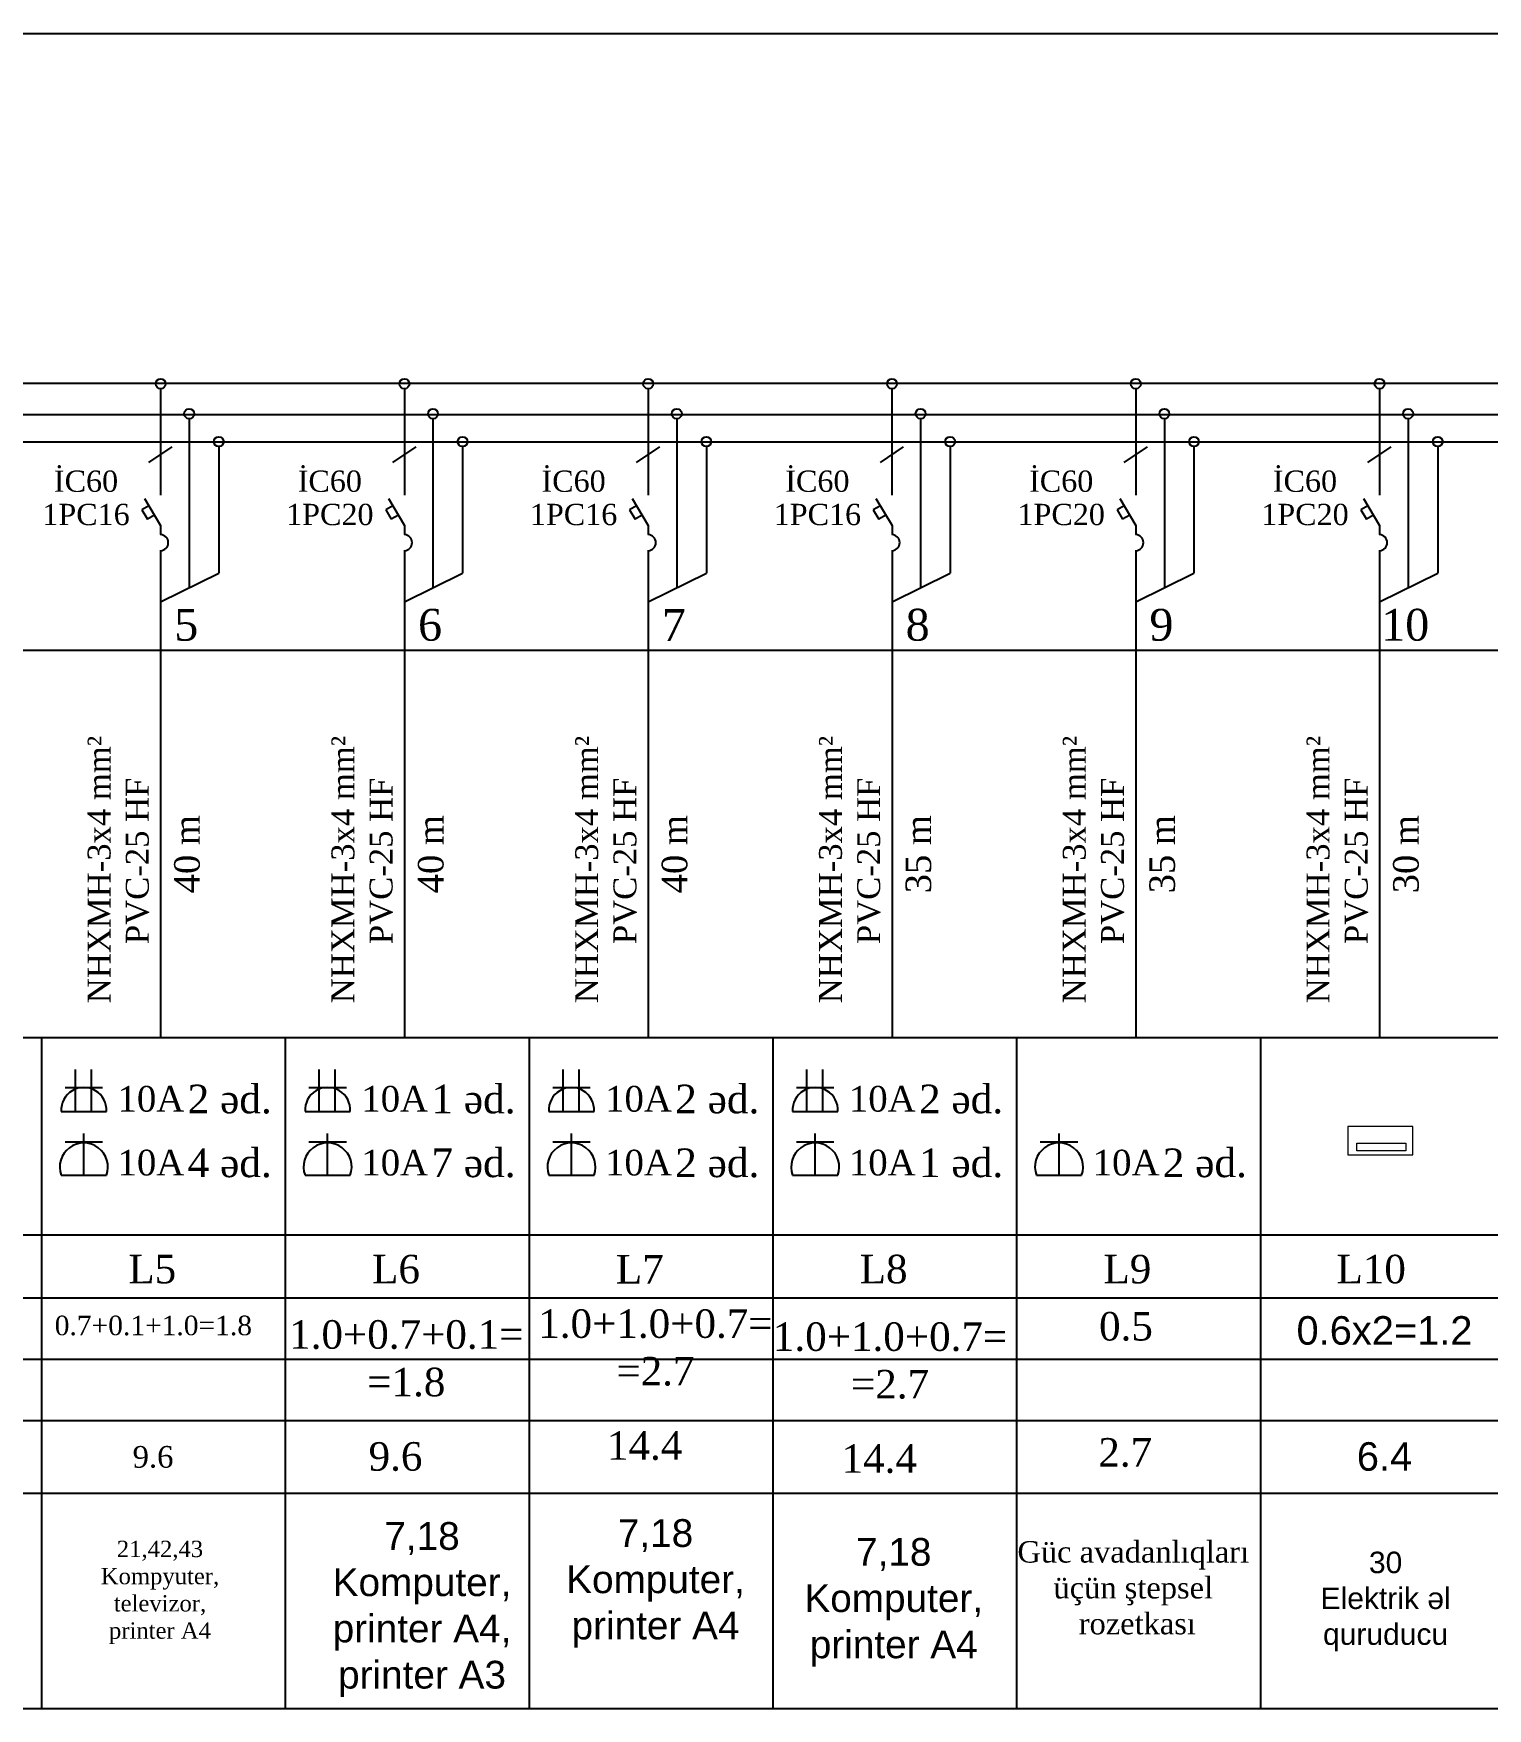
# Model space of a CAD drawing. Header units: millimetres. Extents: x 42452 to 2852333, y -419346 to 834876.
# Drawn here: x 2652035 to 2662783, y 223321 to 235696 of the extents above; entities that cross this region are included whole.
import ezdxf

# ---------------------------------------------------------------- set-up
doc = ezdxf.new("R2010")
doc.units = ezdxf.units.MM
doc.layers.add('0_mebel', color=17, linetype='Continuous', lineweight=0)
doc.layers.add('Розетки10А', color=94, linetype='Continuous', lineweight=30)
doc.layers.add('1111', color=7, linetype='Continuous')
doc.layers.add('Elektrik isiqlandirma_Lightening.ET-XET', color=7, linetype='Continuous')
doc.styles.add('GENERATED_STYLE_3', font='ARIAALB2.TTF')

# ---------------------------------------------------------------- blocks, each defined once
blk = doc.blocks.new('Line_167', base_point=(156363518, 84643528))
at = {"layer": 'Elektrik isiqlandirma_Lightening.ET-XET', "linetype": 'Continuous'}
blk.add_line((156363518, 84643483), (156363518, 84642531), dxfattribs=at)
blk.add_circle((156363518, 84643528), 44.2, dxfattribs=at)
blk = doc.blocks.new('Line_168', base_point=(156364038, 84643010))
at = {"layer": 'Elektrik isiqlandirma_Lightening.ET-XET', "linetype": 'Continuous'}
blk.add_line((156364038, 84642966), (156364038, 84641833), dxfattribs=at)
blk.add_circle((156364038, 84643010), 44.2, dxfattribs=at)
blk = doc.blocks.new('Line_169', base_point=(156363773, 84643259))
at = {"layer": 'Elektrik isiqlandirma_Lightening.ET-XET', "linetype": 'Continuous'}
blk.add_line((156363773, 84643215), (156363773, 84642531), dxfattribs=at)
blk.add_circle((156363773, 84643259), 44.2, dxfattribs=at)
blk = doc.blocks.new('cdvgjyfv fvuf ufu')
at = {"layer": '1111', "color": 0, "ltscale": 20}
for p, q in [((0, 0), (0, 840)), ((-375, 670), (375, 670)), ((-454, 0), (454, 0))]:
    blk.add_line(p, q, dxfattribs=at)
blk.add_arc((0, 165), 483, 340.0346, 199.9654, dxfattribs=at)

msp = doc.modelspace()

# ---------------------------------------------------------------- linework, layer by layer
at = {"linetype": 'Continuous'}
for centre in [(2652972.31341, 231934.14188), (2654774.24275, 231934.14188), (2656576.1721, 231934.14188), (2658378.10144, 231934.14188), (2660180.03079, 231934.14188), (2661981.96013, 231934.14188)]:
    msp.add_arc(centre, 59.57369, 272.96227837, 87.03772163, dxfattribs=at)
at = {"layer": '0_mebel'}
for points in [[(2661749.67289, 227621.29254), (2661749.67289, 227412.29346), (2662231.67289, 227412.29346), (2662231.67289, 227621.29254)], [(2661817.17289, 227441.29346), (2661817.17289, 227498.79346), (2662178.67289, 227498.79346), (2662178.67289, 227441.29346)]]:
    msp.add_lwpolyline(points, close=True, dxfattribs=at)
at = {"layer": 'Elektrik isiqlandirma_Lightening.ET-XET', "linetype": 'Continuous'}
for p, q in [((2644377.11208, 235695.67184), (2683820.35372, 235695.67184)), ((2644631.16004, 233111.82788), (2683820.35372, 233111.82788)), ((2644631.16004, 232881.96878), (2683820.35372, 232881.96878)), ((2644631.16004, 232678.23004), (2683820.35372, 232678.23004)), ((2652889.04071, 232526.18818), (2653061.38868, 232643.23177)), ((2654690.97005, 232526.18818), (2654863.31803, 232643.23177)), ((2656492.8994, 232526.18818), (2656665.24737, 232643.23177)), ((2658294.82874, 232526.18818), (2658467.17672, 232643.23177)), ((2660096.75809, 232526.18818), (2660269.10606, 232643.23177)), ((2661898.68743, 232526.18818), (2662071.03541, 232643.23177)), ((2653186.42494, 232284.11692), (2653186.42494, 231600.00411)), ((2654988.35429, 232284.11692), (2654988.35429, 231600.00411)), ((2656790.28363, 232284.11692), (2656790.28363, 231600.00411)), ((2658592.21298, 232284.11692), (2658592.21298, 231600.00411)), ((2660394.14232, 232284.11692), (2660394.14232, 231600.00411)), ((2662196.07167, 232284.11692), (2662196.07167, 231600.00411)), ((2652889.18791, 232206.24584), (2652836.72295, 232176.68004)), ((2652836.72295, 232176.68004), (2652878.00093, 232107.29479)), ((2652856.49714, 232261.19662), (2652975.39208, 232061.34298)), ((2654691.11726, 232206.24584), (2654638.65229, 232176.68004)), ((2654638.65229, 232176.68004), (2654679.93028, 232107.29479)), ((2654658.42648, 232261.19662), (2654777.32142, 232061.34298)), ((2656493.0466, 232206.24584), (2656440.58164, 232176.68004)), ((2656440.58164, 232176.68004), (2656481.85962, 232107.29479)), ((2656460.35583, 232261.19662), (2656579.25077, 232061.34298)), ((2658294.97595, 232206.24584), (2658242.51098, 232176.68004)), ((2658242.51098, 232176.68004), (2658283.78896, 232107.29479)), ((2658262.28517, 232261.19662), (2658381.18011, 232061.34298)), ((2660096.90529, 232206.24584), (2660044.44033, 232176.68004)), ((2660044.44033, 232176.68004), (2660085.71831, 232107.29479)), ((2660064.21452, 232261.19662), (2660183.10946, 232061.34298)), ((2661898.83464, 232206.24584), (2661846.36967, 232176.68004)), ((2661846.36967, 232176.68004), (2661887.64765, 232107.29479)), ((2661866.14386, 232261.19662), (2661985.0388, 232061.34298)), ((2652930.4659, 232136.86059), (2652878.00093, 232107.29479)), ((2652975.39208, 232061.34298), (2652975.39208, 231993.63597)), ((2654732.39524, 232136.86059), (2654679.93028, 232107.29479)), ((2654777.32142, 232061.34298), (2654777.32142, 231993.63597)), ((2656534.32459, 232136.86059), (2656481.85962, 232107.29479)), ((2656579.25077, 232061.34298), (2656579.25077, 231993.63597)), ((2658336.25393, 232136.86059), (2658283.78896, 232107.29479)), ((2658381.18011, 232061.34298), (2658381.18011, 231993.63597)), ((2660138.18327, 232136.86059), (2660085.71831, 232107.29479)), ((2660183.10946, 232061.34298), (2660183.10946, 231993.63597)), ((2661940.11262, 232136.86059), (2661887.64765, 232107.29479)), ((2661985.0388, 232061.34298), (2661985.0388, 231993.63597)), ((2652975.39208, 231878.24307), (2652975.39208, 228278.921)), ((2654777.32142, 231878.24307), (2654777.32142, 228278.921)), ((2656579.25077, 231878.24307), (2656579.25077, 228278.921)), ((2658381.18011, 231878.24307), (2658381.18011, 228278.921)), ((2660183.10946, 231878.24307), (2660183.10946, 228278.921)), ((2661985.0388, 231878.24307), (2661985.0388, 228278.921)), ((2652975.39208, 231495.81807), (2653405.0486, 231707.9377)), ((2654777.32142, 231495.81807), (2655206.97795, 231707.9377)), ((2656579.25077, 231495.81807), (2657008.90729, 231707.9377)), ((2658381.18011, 231495.81807), (2658810.83664, 231707.9377)), ((2660183.10946, 231495.81807), (2660612.76598, 231707.9377)), ((2661985.0388, 231495.81807), (2662414.69533, 231707.9377)), ((2683820.35372, 231138.40145), (2641015.22417, 231138.40145)), ((2641010.42743, 228278.921), (2683820.35372, 228278.921)), ((2652097.07523, 223321.0444), (2652097.07523, 228278.921)), ((2653899.00457, 223321.0444), (2653899.00457, 228278.921)), ((2655700.93391, 223321.0444), (2655700.93391, 228278.921)), ((2657502.86326, 223321.0444), (2657502.86326, 228278.921)), ((2659304.7926, 223321.0444), (2659304.7926, 228278.921)), ((2661106.72195, 223321.0444), (2661106.72195, 228278.921)), ((2641752.5742, 226819.72174), (2683820.35372, 226819.72174)), ((2641752.5742, 226354.91467), (2683820.35372, 226354.91467)), ((2641752.5742, 225901.80399), (2683820.35372, 225901.80399)), ((2641752.5742, 225449.57127), (2683820.35372, 225449.57127)), ((2641752.5742, 224912.84081), (2683820.35372, 224912.84081)), ((2641010.42743, 223321.0444), (2683820.35372, 223321.0444))]:
    msp.add_line(p, q, dxfattribs=at)
at = {"layer": 'Розетки10А', "lineweight": -3, "ltscale": 20}
for p, q in [((2652346.31501, 227731.78583), (2652346.31501, 228041.38827)), ((2652464.30923, 227731.78583), (2652464.30923, 228041.38827)), ((2654148.24436, 227731.78583), (2654148.24436, 228041.38827)), ((2654266.23857, 227731.78583), (2654266.23857, 228041.38827)), ((2655950.1737, 227731.78583), (2655950.1737, 228041.38827)), ((2656068.16792, 227731.78583), (2656068.16792, 228041.38827)), ((2657752.10305, 227731.78583), (2657752.10305, 228041.38827)), ((2657870.09726, 227731.78583), (2657870.09726, 228041.38827)), ((2652269.60472, 227909.1535), (2652546.00617, 227909.1535)), ((2654071.53406, 227909.1535), (2654347.93552, 227909.1535)), ((2655873.46341, 227909.1535), (2656149.86486, 227909.1535)), ((2657675.39275, 227909.1535), (2657951.79421, 227909.1535)), ((2652240.68498, 227731.78583), (2652574.92591, 227731.78583)), ((2654042.61432, 227731.78583), (2654376.85526, 227731.78583)), ((2655844.54367, 227731.78583), (2656178.7846, 227731.78583)), ((2657646.47301, 227731.78583), (2657980.71395, 227731.78583))]:
    msp.add_line(p, q, dxfattribs=at)
for centre in [(2652407.80545, 227741.73765), (2654209.73479, 227741.73765), (2656011.66413, 227741.73765), (2657813.59348, 227741.73765)]:
    msp.add_ellipse(centre, major_axis=(-167.41652, 0), ratio=0.9999959924, start_param=3.0821138772, end_param=6.3426640837, dxfattribs=at)

# ---------------------------------------------------------------- block references
at = {"layer": 'Elektrik isiqlandirma_Lightening.ET-XET', "linetype": 'Continuous', "xscale": 0.825991627063095, "yscale": 0.825991627063095, "zscale": 0.825991627063095}
for name, p in [('Line_167', (2652975.21469, 233107.6928)), ('Line_167', (2654777.14404, 233107.6928)), ('Line_167', (2656579.07338, 233107.6928)), ('Line_167', (2658381.00273, 233107.6928)), ('Line_167', (2660182.93207, 233107.6928)), ('Line_167', (2661984.86142, 233107.6928)), ('Line_169', (2653186.42494, 232885.87338)), ('Line_169', (2654988.35429, 232885.87338)), ('Line_169', (2656790.28363, 232885.87338)), ('Line_169', (2658592.21298, 232885.87338)), ('Line_169', (2660394.14232, 232885.87338)), ('Line_169', (2662196.07167, 232885.87338)), ('Line_168', (2653405.0486, 232679.92869)), ('Line_168', (2655206.97795, 232679.92869)), ('Line_168', (2657008.90729, 232679.92869)), ('Line_168', (2658810.83664, 232679.92869)), ('Line_168', (2660612.76598, 232679.92869)), ('Line_168', (2662414.69533, 232679.92869))]:
    msp.add_blockref(name, p, dxfattribs=at)
at = {"layer": 'Розетки10А', "ltscale": 20, "xscale": 0.3684981411695391, "yscale": 0.3684966643921574, "zscale": 0.3684967944413226}
for p in [(2652407.80545, 227260.24785), (2654209.73479, 227260.24785), (2656011.66413, 227260.24785), (2657813.59348, 227260.24785), (2659615.52282, 227260.24785)]:
    msp.add_blockref('cdvgjyfv fvuf ufu', p, dxfattribs=at)

# ---------------------------------------------------------------- texts
at = {"layer": 'Elektrik isiqlandirma_Lightening.ET-XET', "linetype": 'Continuous', "char_height": 157.0550408, "width": 831.0558875, "attachment_point": 5, "line_spacing_factor": 0.938829, "style": 'GENERATED_STYLE_3'}
for s, insert in [('\\A1;{\\fTimes New Roman|b0|i0|c204|p18;İC60\\P1PC16}', (2652423.87295, 232264.14872)), ('\\A1;{\\fTimes New Roman|b0|i0|c0|p18;İ\\fTimes New Roman|b0|i0|c204|p18;C60\\P1PC\\fTimes New Roman|b0|i0|c0|p18;20}', (2654225.8023, 232264.14872)), ('\\A1;{\\fTimes New Roman|b0|i0|c204|p18;İC60\\P1PC16}', (2656027.73164, 232264.14872)), ('\\A1;{\\fTimes New Roman|b0|i0|c204|p18;İC60\\P1PC16}', (2657829.66099, 232264.14872)), ('\\A1;{\\fTimes New Roman|b0|i0|c204|p18;İC60\\P1PC20}', (2659631.59033, 232264.14872)), ('\\A1;{\\fTimes New Roman|b0|i0|c204|p18;İC60\\P1PC20}', (2661433.51967, 232264.14872))]:
    msp.add_mtext(s, dxfattribs=dict(at, insert=insert))
at = {"layer": 'Elektrik isiqlandirma_Lightening.ET-XET', "color": 3, "linetype": 'Continuous', "attachment_point": 5, "style": 'GENERATED_STYLE_3'}
for s, insert, char_height, width in [('\\A1;{\\fTimes New Roman|b0|i0|c204|p18;5}', (2653164.76916, 231325.6984), 235.0916651, 596.7848819), ('\\A1;{\\fTimes New Roman|b0|i0|c204|p18;6}', (2654966.6985, 231325.6984), 235.0916651, 596.7848819), ('\\A1;{\\fTimes New Roman|b0|i0|c204|p18;7}', (2656768.62785, 231325.6984), 235.0916651, 596.7848819), ('\\A1;{\\fTimes New Roman|b0|i0|c204|p18;8}', (2658570.55719, 231325.6984), 235.0916651, 596.7848819), ('\\A1;{\\fTimes New Roman|b0|i0|c204|p18;9}', (2660372.48654, 231325.6984), 235.0916651, 596.7848819), ('\\A1;{\\fTimes New Roman|b0|i0|c204|p18;10}', (2662174.41588, 231325.6984), 235.0916651, 596.7848819), ('\\A1;{\\fTimes New Roman|b0|i0|c238|p18;L\\fTimes New Roman|b0|i0|c204|p18;5}', (2652913.35112, 226565.88426), 210.7009078, 331.3184427), ('\\A1;{\\fTimes New Roman|b0|i0|c238|p18;L\\fTimes New Roman|b0|i0|c204|p18;6}', (2654715.28047, 226565.88426), 210.7009078, 331.3184427), ('\\A1;{\\fTimes New Roman|b0|i0|c238|p18;L\\fTimes New Roman|b0|i0|c204|p18;7}', (2656517.20981, 226565.88426), 210.7009078, 331.3184427), ('\\A1;{\\fTimes New Roman|b0|i0|c238|p18;L\\fTimes New Roman|b0|i0|c204|p18;8}', (2658319.13916, 226565.88426), 210.7009078, 331.3184427), ('\\A1;{\\fTimes New Roman|b0|i0|c238|p18;L\\fTimes New Roman|b0|i0|c204|p18;9}', (2660121.0685, 226565.88426), 210.7009078, 331.3184427), ('\\A1;{\\fTimes New Roman|b0|i0|c238|p18;L\\fTimes New Roman|b0|i0|c204|p18;10}', (2661922.99785, 226565.88426), 210.7009078, 331.3184427)]:
    msp.add_mtext(s, dxfattribs=dict(at, insert=insert, char_height=char_height, width=width))
at = {"layer": 'Elektrik isiqlandirma_Lightening.ET-XET', "linetype": 'Continuous', "rotation": 90, "style": 'GENERATED_STYLE_3'}
for s, insert, char_height, attachment_point in [('{\\fTimes New Roman|b0|i0|c238|p18;\\C7; \\fTimes New Roman|b0|i0|c204|p18;\\C0;NHXMH-3х\\fTimes New Roman|b0|i0|c238|p18;4\\C7; mm²\\fTimes New Roman|b0|i0|c204|p18;\\C0;\\P\\fTimes New Roman|b0|i0|c238|p18;\\C7;   PVC-25 \\fTimes New Roman|b0|i0|c204|p18;\\C0;H\\fTimes New Roman|b0|i0|c238|p18;\\C7;F}', (2652435.49283, 229487.19524), 169.41656126, 2), ('{\\fTimes New Roman|b0|i0|c238|p18;\\C7; \\fTimes New Roman|b0|i0|c204|p18;\\C0;NHXMH-3х\\fTimes New Roman|b0|i0|c238|p18;4\\C7; mm²\\fTimes New Roman|b0|i0|c204|p18;\\C0;\\P\\fTimes New Roman|b0|i0|c238|p18;\\C7;   PVC-25 \\fTimes New Roman|b0|i0|c204|p18;\\C0;H\\fTimes New Roman|b0|i0|c238|p18;\\C7;F}', (2654237.42217, 229487.19524), 169.41656126, 2), ('{\\fTimes New Roman|b0|i0|c238|p18;\\C7; \\fTimes New Roman|b0|i0|c204|p18;\\C0;NHXMH-3х\\fTimes New Roman|b0|i0|c238|p18;4\\C7; mm²\\fTimes New Roman|b0|i0|c204|p18;\\C0;\\P\\fTimes New Roman|b0|i0|c238|p18;\\C7;   PVC-25 \\fTimes New Roman|b0|i0|c204|p18;\\C0;H\\fTimes New Roman|b0|i0|c238|p18;\\C7;F}', (2656039.35152, 229487.19524), 169.41656126, 2), ('{\\fTimes New Roman|b0|i0|c238|p18;\\C7; \\fTimes New Roman|b0|i0|c204|p18;\\C0;NHXMH-3х\\fTimes New Roman|b0|i0|c238|p18;4\\C7; mm²\\fTimes New Roman|b0|i0|c204|p18;\\C0;\\P\\fTimes New Roman|b0|i0|c238|p18;\\C7;   PVC-25 \\fTimes New Roman|b0|i0|c204|p18;\\C0;H\\fTimes New Roman|b0|i0|c238|p18;\\C7;F}', (2657841.28086, 229487.19524), 169.41656126, 2), ('{\\fTimes New Roman|b0|i0|c238|p18;\\C7; \\fTimes New Roman|b0|i0|c204|p18;\\C0;NHXMH-3х\\fTimes New Roman|b0|i0|c238|p18;4\\C7; mm²\\fTimes New Roman|b0|i0|c204|p18;\\C0;\\P\\fTimes New Roman|b0|i0|c238|p18;\\C7;   PVC-25 \\fTimes New Roman|b0|i0|c204|p18;\\C0;H\\fTimes New Roman|b0|i0|c238|p18;\\C7;F}', (2659643.21021, 229487.19524), 169.41656126, 2), ('{\\fTimes New Roman|b0|i0|c238|p18;\\C7; \\fTimes New Roman|b0|i0|c204|p18;\\C0;NHXMH-3х\\fTimes New Roman|b0|i0|c238|p18;4\\C7; mm²\\fTimes New Roman|b0|i0|c204|p18;\\C0;\\P\\fTimes New Roman|b0|i0|c238|p18;\\C7;   PVC-25 \\fTimes New Roman|b0|i0|c204|p18;\\C0;H\\fTimes New Roman|b0|i0|c238|p18;\\C7;F}', (2661445.13955, 229487.19524), 169.41656126, 2), ('\\A1;{\\fTimes New Roman|b0|i0|c204|p18;40 m}', (2653171.09974, 229343.21113), 189.0809287, 4), ('\\A1;{\\fTimes New Roman|b0|i0|c204|p18;40 m}', (2654973.02909, 229343.21113), 189.0809287, 4), ('\\A1;{\\fTimes New Roman|b0|i0|c204|p18;40 m}', (2656774.95843, 229343.21113), 189.0809287, 4), ('\\A1;{\\fTimes New Roman|b0|i0|c204|p18;35 m}', (2658576.88778, 229343.21113), 189.0809287, 4), ('\\A1;{\\fTimes New Roman|b0|i0|c204|p18;35 m}', (2660378.81712, 229343.21113), 189.0809287, 4), ('\\A1;{\\fTimes New Roman|b0|i0|c204|p18;30 m}', (2662180.74647, 229343.21113), 189.0809287, 4)]:
    msp.add_mtext(s, dxfattribs=dict(at, insert=insert, char_height=char_height, attachment_point=attachment_point))
at = {"layer": 'Elektrik isiqlandirma_Lightening.ET-XET', "color": 7, "linetype": 'Continuous', "attachment_point": 5, "style": 'GENERATED_STYLE_3'}
for s, insert, char_height in [('\\A1;{\\fTimes New Roman|b0|i0|c0|p18;2\\fTimes New Roman|b0|i0|c204|p18; \\fTimes New Roman|b0|i0|c238|p18;əd\\fTimes New Roman|b0|i0|c204|p18;.\\fTimes New Roman|b0|i0|c238|p18;  }', (2653485.86321, 227821.77706), 211.85324408), ('\\A1;{\\fTimes New Roman|b0|i0|c0|p18;1\\fTimes New Roman|b0|i0|c204|p18; \\fTimes New Roman|b0|i0|c238|p18;əd\\fTimes New Roman|b0|i0|c204|p18;.\\fTimes New Roman|b0|i0|c238|p18;  }', (2655287.79256, 227821.77706), 211.85324408), ('\\A1;{\\fTimes New Roman|b0|i0|c0|p18;2\\fTimes New Roman|b0|i0|c204|p18; \\fTimes New Roman|b0|i0|c238|p18;əd\\fTimes New Roman|b0|i0|c204|p18;.\\fTimes New Roman|b0|i0|c238|p18;  }', (2657089.7219, 227821.77706), 211.85324408), ('\\A1;{\\fTimes New Roman|b0|i0|c0|p18;2\\fTimes New Roman|b0|i0|c204|p18; \\fTimes New Roman|b0|i0|c238|p18;əd\\fTimes New Roman|b0|i0|c204|p18;.\\fTimes New Roman|b0|i0|c238|p18;  }', (2658891.65125, 227821.77706), 211.85324408), ('\\A1;{\\fTimes New Roman|b0|i0|c204|p18;10\\fTimes New Roman|b0|i0|c238|p18;A}', (2652903.46685, 227824.05616), 189.8205617), ('\\A1;{\\fTimes New Roman|b0|i0|c204|p18;10\\fTimes New Roman|b0|i0|c238|p18;A}', (2654705.3962, 227824.05616), 189.8205617), ('\\A1;{\\fTimes New Roman|b0|i0|c204|p18;10\\fTimes New Roman|b0|i0|c238|p18;A}', (2656507.32554, 227824.05616), 189.8205617), ('\\A1;{\\fTimes New Roman|b0|i0|c204|p18;10\\fTimes New Roman|b0|i0|c238|p18;A}', (2658309.25489, 227824.05616), 189.8205617), ('\\A1;{\\fTimes New Roman|b0|i0|c204|p18;10\\fTimes New Roman|b0|i0|c238|p18;A}', (2652903.46685, 227352.51818), 189.8205617), ('\\A1;{\\fTimes New Roman|b0|i0|c0|p18;4\\fTimes New Roman|b0|i0|c204|p18; \\fTimes New Roman|b0|i0|c238|p18;əd\\fTimes New Roman|b0|i0|c204|p18;.\\fTimes New Roman|b0|i0|c238|p18;  }', (2653485.86321, 227350.23908), 211.85324408), ('\\A1;{\\fTimes New Roman|b0|i0|c204|p18;10\\fTimes New Roman|b0|i0|c238|p18;A}', (2654705.3962, 227352.51818), 189.8205617), ('\\A1;{\\fTimes New Roman|b0|i0|c0|p18;7\\fTimes New Roman|b0|i0|c204|p18; \\fTimes New Roman|b0|i0|c238|p18;əd\\fTimes New Roman|b0|i0|c204|p18;.\\fTimes New Roman|b0|i0|c238|p18;  }', (2655287.79256, 227350.23908), 211.85324408), ('\\A1;{\\fTimes New Roman|b0|i0|c204|p18;10\\fTimes New Roman|b0|i0|c238|p18;A}', (2656507.32554, 227352.51818), 189.8205617), ('\\A1;{\\fTimes New Roman|b0|i0|c0|p18;2\\fTimes New Roman|b0|i0|c204|p18; \\fTimes New Roman|b0|i0|c238|p18;əd\\fTimes New Roman|b0|i0|c204|p18;.\\fTimes New Roman|b0|i0|c238|p18;  }', (2657089.7219, 227350.23908), 211.85324408), ('\\A1;{\\fTimes New Roman|b0|i0|c204|p18;10\\fTimes New Roman|b0|i0|c238|p18;A}', (2658309.25489, 227352.51818), 189.8205617), ('\\A1;{\\fTimes New Roman|b0|i0|c0|p18;1\\fTimes New Roman|b0|i0|c204|p18; \\fTimes New Roman|b0|i0|c238|p18;əd\\fTimes New Roman|b0|i0|c204|p18;.\\fTimes New Roman|b0|i0|c238|p18;  }', (2658891.65125, 227350.23908), 211.85324408), ('\\A1;{\\fTimes New Roman|b0|i0|c204|p18;10\\fTimes New Roman|b0|i0|c238|p18;A}', (2660111.18423, 227352.51818), 189.8205617), ('\\A1;{\\fTimes New Roman|b0|i0|c204|p18;2 \\fTimes New Roman|b0|i0|c238|p18;əd\\fTimes New Roman|b0|i0|c204|p18;.\\fTimes New Roman|b0|i0|c238|p18;  }', (2660693.58059, 227350.23908), 211.85324408)]:
    msp.add_mtext(s, dxfattribs=dict(at, insert=insert, char_height=char_height))
at = {"layer": 'Elektrik isiqlandirma_Lightening.ET-XET', "linetype": 'Continuous', "attachment_point": 5, "style": 'GENERATED_STYLE_3'}
for s, insert, char_height in [('\\A1;{\\fTimes New Roman|b0|i0|c204|p18;0.7+0.\\fTimes New Roman|b0|i0|c0|p18;1\\fTimes New Roman|b0|i0|c204|p18;+1.0=1.8}', (2652921.49787, 226149.5203), 144.25164999), ('\\A1;{\\fTimes New Roman|b0|i0|c204|p18;1.0+1.0+0.7=\\P=2.7}', (2656632.48491, 225986.57766), 210.7009078), ('\\A1;{\\fTimes New Roman|b0|i0|c204|p18;0.5}', (2660110.4446, 226142.78328), 210.7009078), ('\\A1;{\\fTimes New Roman|b0|i0|c204|p18;1.0+0.7+0.\\fTimes New Roman|b0|i0|c0|p18;1\\fTimes New Roman|b0|i0|c204|p18;=\\P=\\fTimes New Roman|b0|i0|c0|p18;1\\fTimes New Roman|b0|i0|c204|p18;.\\fTimes New Roman|b0|i0|c0|p18;8}', (2654791.20111, 225906.37394), 210.70090785), ('\\A1;{\\fTimes New Roman|b0|i0|c204|p18;1.0+1.0+0.7=\\P=2.7}', (2658366.56687, 225890.33601), 210.7009078), ('\\A1;{\\fArial|b0|i0|c0|p34;6.4}', (2662021.17387, 225181.57444), 210.6264064)]:
    msp.add_mtext(s, dxfattribs=dict(at, insert=insert, char_height=char_height))
for s, insert, char_height, width in [('\\A1;{\\fArial|b0|i0|c204|p34;0.6\\fArial|b0|i0|c0|p34;x2=1.2}', (2662021.17387, 226112.86834), 210.6264064, 560.4957147), ('\\A1;{\\fTimes New Roman|b0|i0|c204|p18;14.4}', (2656552.67956, 225261.55935), 210.7009078, 712.0063638), ('\\A1;{\\fTimes New Roman|b0|i0|c204|p18;9.6}', (2652919.07247, 225178.56255), 159.9681769, 540.5689094), ('\\A1;{\\fTimes New Roman|b0|i0|c0|p18;9.6}', (2654711.39575, 225181.35562), 210.7009078, 712.0063638), ('\\A1;{\\fTimes New Roman|b0|i0|c204|p18;14.4}', (2658286.76152, 225165.3177), 210.7009078, 712.0063638), ('\\A1;{\\fTimes New Roman|b0|i0|c204|p18;2.7}', (2660105.06212, 225211.15997), 210.7009078, 712.0063638)]:
    msp.add_mtext(s, dxfattribs=dict(at, insert=insert, char_height=char_height, width=width))
at = {"layer": 'Elektrik isiqlandirma_Lightening.ET-XET', "color": 7, "linetype": 'Continuous', "attachment_point": 5, "style": 'GENERATED_STYLE_3'}
for s, insert, char_height, width in [('\\A1;{\\fArial|b0|i0|c0|p34;7,18\\PKomputer\\C256;, printer A4\\fArial|b0|i0|c238|p34;, \\fArial|b0|i0|c0|p34;printer A\\fArial|b0|i0|c238|p34;3}', (2654907.2046, 224052.27537), 204.91685012, 1914.9436603), ('\\A1;{\\fArial|b0|i0|c0|p34;7,18\\PKomputer\\C256;, printer A4}', (2656633.25068, 224244.81282), 204.9168501, 1914.9436603), ('\\A1;{\\fTimes New Roman|b0|i0|c204|p18;21,42,43\\P\\fTimes New Roman|b0|i0|c238|p18;Kompyuter\\fTimes New Roman|b0|i0|c204|p18;,\\Ptelevizor,\\Pprinter A4}', (2652970.50737, 224179.03788), 120.6337504, 7967.1022465), ('\\A1;{\\fArial|b0|i0|c0|p34;7,18\\PKomputer\\C256;, printer A4}', (2658393.84309, 224105.52029), 204.9168501, 1914.9436603), ('\\A1;{\\fTimes New Roman|b0|i0|c238|p18;Güc avadanlıqları \\fTimes New Roman|b0|i0|c204|p18;\\P\\fTimes New Roman|b0|i0|c238|p18;üçün ştepsel\\fTimes New Roman|b0|i0|c204|p18;\\P\\fTimes New Roman|b0|i0|c238|p18; rozetkası}', (2660164.35459, 224212.35167), 158.8918572, 10493.8101362), ('{\\fArial|b0|i0|c204|p34;\\C256;30\\P\\fArial|b0|i0|c238|p34;Elektrik əl \\fArial|b0|i0|c204|p34;\\P\\fArial|b0|i0|c238|p34;quruducu}', (2662029.32823, 224111.56525), 158.8356748, 1976.8777937)]:
    msp.add_mtext(s, dxfattribs=dict(at, insert=insert, char_height=char_height, width=width))

doc.saveas('drawing.dxf')
